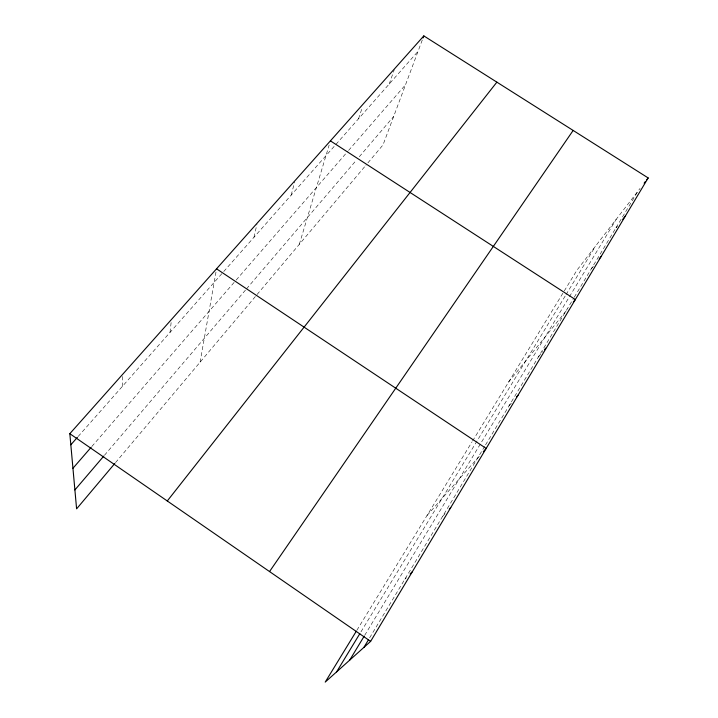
<?xml version="1.0" encoding="UTF-8"?>
<svg xmlns="http://www.w3.org/2000/svg" width="718" height="718" viewBox="0 0 718 718"><rect width="100%" height="100%" fill="white"/><g stroke="black" fill="none" stroke-linecap="round" stroke-linejoin="round"><path stroke-width="0.54" stroke-dasharray="3.59 2.69" d="M122.392 386.365L122.715 374.257M170.031 332.389L171.342 320.551M200.089 362.177L216.369 269.86M253.992 237.245L256.936 224.24M291.176 195.117L294.766 181.645M299.316 244.326L329.14 145.099M358.56 118.757L362.213 107.673M389.201 84.042L394.245 69.745M422.274 40.029L383.026 144.91L365.893 165.257M369.662 637.799L484.991 445.833M485.556 444.882L573.709 298.149M574.283 297.198L615.443 228.692M616.008 227.75L638.06 191.042M364.708 635.295L616.232 219.313M360.983 631.795L565.47 295.556M566.044 294.604L595.554 246.094M356.891 630.251L471.995 441.929M472.579 440.987L577.03 270.076L640.079 188.421M616.107 227.839L617.435 226.134M591.381 268.738L593.346 266.27M508.506 382.191L567.794 308.884M538.338 357.026L543.014 351.371M115.517 462.634L365.184 166.1M509.017 405.841L511.79 402.574M104.496 455.248L245.798 289.713M246.516 288.869L356.442 160.087M359.314 156.721L393.661 116.478M91.877 446.452L235.45 280.891M236.177 280.047L347.871 151.265M348.589 150.43L405.526 84.778M78.19 436.454L223.011 272.355M223.747 271.521L418.029 51.364M427.022 515.515L480.423 454.961M442.629 516.341L446.318 512.365M404.862 579.211L406.361 577.703"/><path stroke-width="1.08" d="M423.046 37.964L423.817 35.9L648.174 177.938L370.632 641.362L325.209 682.1L356.316 631.194M363.891 647.403L368.514 639.72M349.675 660.156L364.134 636.247M336.598 671.877L359.817 633.698M269.537 571.573L573.152 130.443M644.127 183.18L645.473 181.43M646.828 179.688L648.174 177.938M622.766 219.322L625.432 215.921M167.285 500.976L496.874 82.157M599.234 258.848L601.199 256.371M573.287 302.09L575.342 299.541L330.415 140.863M544.352 349.756L545.689 348.14M114.799 463.487L76.602 508.856L69.825 433.69L423.817 35.9M516.655 396.857L518.046 395.223M74.896 489.936L103.778 456.092M72.94 468.28L91.141 447.287M70.831 444.801L77.454 437.289M483.304 451.694L486.176 448.436L216.549 268.819M449.271 509.179L450.751 507.59M410.113 573.942L412.365 571.681M69.825 433.69L370.632 641.362"/></g></svg>
